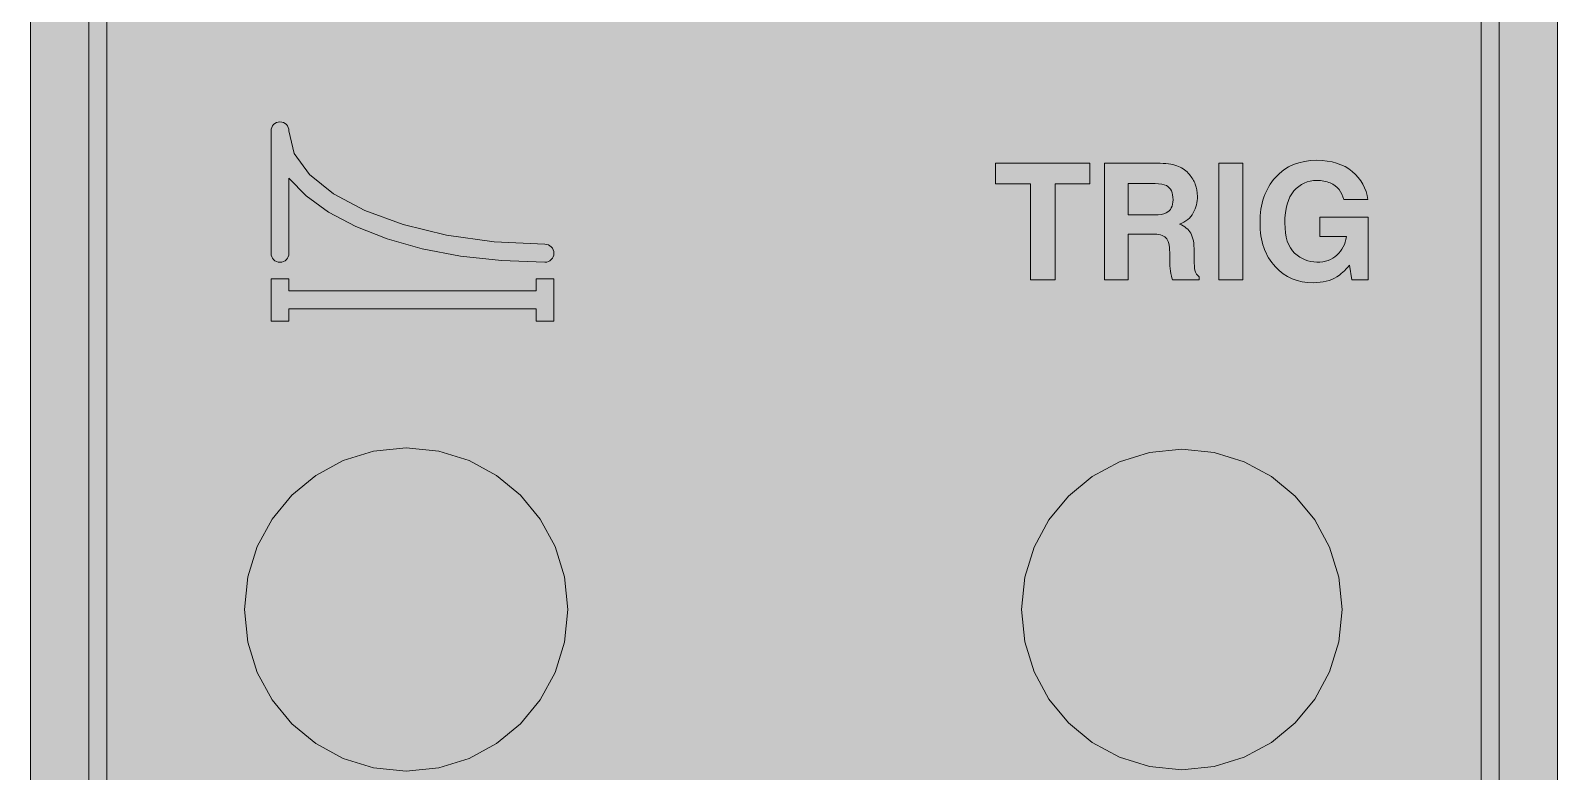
# Model space of a CAD drawing. Header units: millimetres. Extents: x 0 to 30, y -128 to 0.
# Drawn here: x 0 to 30, y -52.19 to -37.64 of the extents above; entities that cross this region are included whole.
import ezdxf

# ---------------------------------------------------------------- set-up
doc = ezdxf.new("R2010")
doc.units = ezdxf.units.MM
doc.header["$MEASUREMENT"] = 0
for name, color, linetype in [('Graphics', 7, 'Continuous'), ('Holes', 7, 'Continuous'), ('Panel', 7, 'Continuous')]:
    doc.layers.add(name, color=color, linetype=linetype)

# ---------------------------------------------------------------- blocks, each defined once
blk = doc.blocks.new('block 2')
at = {"layer": 'Graphics'}
h = blk.add_hatch(color=2, dxfattribs=at)
h.dxf.hatch_style = 2
h.paths.add_polyline_path([(10.107, -41.834), (9.108, -41.788), (8.171, -41.656), (7.318, -41.448), (6.57, -41.173), (5.95, -40.842), (5.48, -40.464), (5.182, -40.05), (5.078, -39.607), (5.074, -39.572), (5.064, -39.539), (5.047, -39.509), (5.026, -39.483), (5, -39.461), (4.97, -39.445), (4.937, -39.434), (4.901, -39.431), (4.866, -39.434), (4.832, -39.445), (4.803, -39.461), (4.776, -39.483), (4.755, -39.509), (4.739, -39.539), (4.728, -39.572), (4.725, -39.607), (4.725, -39.908), (4.725, -40.208), (4.725, -40.508), (4.725, -40.809), (4.725, -41.109), (4.725, -41.41), (4.725, -41.71), (4.725, -42.01), (4.728, -42.046), (4.739, -42.079), (4.755, -42.109), (4.776, -42.135), (4.803, -42.157), (4.832, -42.173), (4.866, -42.183), (4.901, -42.187), (4.937, -42.183), (4.97, -42.173), (5, -42.157), (5.026, -42.135), (5.047, -42.109), (5.064, -42.079), (5.074, -42.046), (5.078, -42.01), (5.078, -41.826), (5.078, -41.642), (5.078, -41.457), (5.078, -41.273), (5.078, -41.089), (5.078, -40.904), (5.078, -40.72), (5.078, -40.535), (5.417, -40.886), (5.857, -41.204), (6.39, -41.486), (7.004, -41.726), (7.693, -41.921), (8.445, -42.066), (9.253, -42.156), (10.107, -42.187), (10.143, -42.183), (10.176, -42.173), (10.206, -42.157), (10.232, -42.135), (10.253, -42.109), (10.27, -42.079), (10.28, -42.046), (10.283, -42.01), (10.28, -41.975), (10.27, -41.942), (10.253, -41.912), (10.232, -41.885), (10.206, -41.864), (10.176, -41.848), (10.143, -41.837)])
h = blk.add_hatch(color=2, dxfattribs=at)
h.dxf.hatch_style = 2
h.paths.add_polyline_path([(9.931, -42.751), (9.324, -42.751), (8.717, -42.751), (8.111, -42.751), (7.504, -42.751), (6.897, -42.751), (6.291, -42.751), (5.684, -42.751), (5.078, -42.751), (5.078, -42.721), (5.078, -42.691), (5.078, -42.661), (5.078, -42.631), (5.078, -42.601), (5.078, -42.571), (5.078, -42.541), (5.078, -42.511), (5.033, -42.511), (4.989, -42.511), (4.945, -42.511), (4.901, -42.511), (4.857, -42.511), (4.813, -42.511), (4.769, -42.511), (4.725, -42.511), (4.725, -42.615), (4.725, -42.719), (4.725, -42.824), (4.725, -42.928), (4.725, -43.032), (4.725, -43.136), (4.725, -43.24), (4.725, -43.345), (4.769, -43.345), (4.813, -43.345), (4.857, -43.345), (4.901, -43.345), (4.945, -43.345), (4.989, -43.345), (5.033, -43.345), (5.078, -43.345), (5.078, -43.315), (5.078, -43.285), (5.078, -43.254), (5.078, -43.224), (5.078, -43.194), (5.078, -43.164), (5.078, -43.134), (5.078, -43.104), (5.684, -43.104), (6.291, -43.104), (6.897, -43.104), (7.504, -43.104), (8.111, -43.104), (8.717, -43.104), (9.324, -43.104), (9.931, -43.104), (9.931, -43.134), (9.931, -43.164), (9.931, -43.194), (9.931, -43.224), (9.931, -43.254), (9.931, -43.285), (9.931, -43.315), (9.931, -43.345), (9.975, -43.345), (10.019, -43.345), (10.063, -43.345), (10.107, -43.345), (10.151, -43.345), (10.195, -43.345), (10.239, -43.345), (10.283, -43.345), (10.283, -43.24), (10.283, -43.136), (10.283, -43.032), (10.283, -42.928), (10.283, -42.824), (10.283, -42.719), (10.283, -42.615), (10.283, -42.511), (10.239, -42.511), (10.195, -42.511), (10.151, -42.511), (10.107, -42.511), (10.063, -42.511), (10.019, -42.511), (9.975, -42.511), (9.931, -42.511), (9.931, -42.541), (9.931, -42.571), (9.931, -42.601), (9.931, -42.631), (9.931, -42.661), (9.931, -42.691), (9.931, -42.721)])
at = {"layer": 'Graphics', "lineweight": 0}
for points in [[(10.107, -41.834), (9.108, -41.788), (8.171, -41.656), (7.318, -41.448), (6.57, -41.173), (5.95, -40.842), (5.48, -40.464), (5.182, -40.05), (5.078, -39.607), (5.074, -39.572), (5.064, -39.539), (5.047, -39.509), (5.026, -39.483), (5, -39.461), (4.97, -39.445), (4.937, -39.434), (4.901, -39.431), (4.866, -39.434), (4.832, -39.445), (4.803, -39.461), (4.776, -39.483), (4.755, -39.509), (4.739, -39.539), (4.728, -39.572), (4.725, -39.607), (4.725, -39.908), (4.725, -40.208), (4.725, -40.508), (4.725, -40.809), (4.725, -41.109), (4.725, -41.41), (4.725, -41.71), (4.725, -42.01), (4.728, -42.046), (4.739, -42.079), (4.755, -42.109), (4.776, -42.135), (4.803, -42.157), (4.832, -42.173), (4.866, -42.183), (4.901, -42.187), (4.937, -42.183), (4.97, -42.173), (5, -42.157), (5.026, -42.135), (5.047, -42.109), (5.064, -42.079), (5.074, -42.046), (5.078, -42.01), (5.078, -41.826), (5.078, -41.642), (5.078, -41.457), (5.078, -41.273), (5.078, -41.089), (5.078, -40.904), (5.078, -40.72), (5.078, -40.535), (5.417, -40.886), (5.857, -41.204), (6.39, -41.486), (7.004, -41.726), (7.693, -41.921), (8.445, -42.066), (9.253, -42.156), (10.107, -42.187), (10.143, -42.183), (10.176, -42.173), (10.206, -42.157), (10.232, -42.135), (10.253, -42.109), (10.27, -42.079), (10.28, -42.046), (10.283, -42.01), (10.28, -41.975), (10.27, -41.942), (10.253, -41.912), (10.232, -41.885), (10.206, -41.864), (10.176, -41.848), (10.143, -41.837), (10.107, -41.834), (10.107, -41.834)], [(9.931, -42.751), (9.324, -42.751), (8.717, -42.751), (8.111, -42.751), (7.504, -42.751), (6.897, -42.751), (6.291, -42.751), (5.684, -42.751), (5.078, -42.751), (5.078, -42.721), (5.078, -42.691), (5.078, -42.661), (5.078, -42.631), (5.078, -42.601), (5.078, -42.571), (5.078, -42.541), (5.078, -42.511), (5.033, -42.511), (4.989, -42.511), (4.945, -42.511), (4.901, -42.511), (4.857, -42.511), (4.813, -42.511), (4.769, -42.511), (4.725, -42.511), (4.725, -42.615), (4.725, -42.719), (4.725, -42.824), (4.725, -42.928), (4.725, -43.032), (4.725, -43.136), (4.725, -43.24), (4.725, -43.345), (4.769, -43.345), (4.813, -43.345), (4.857, -43.345), (4.901, -43.345), (4.945, -43.345), (4.989, -43.345), (5.033, -43.345), (5.078, -43.345), (5.078, -43.315), (5.078, -43.285), (5.078, -43.254), (5.078, -43.224), (5.078, -43.194), (5.078, -43.164), (5.078, -43.134), (5.078, -43.104), (5.684, -43.104), (6.291, -43.104), (6.897, -43.104), (7.504, -43.104), (8.111, -43.104), (8.717, -43.104), (9.324, -43.104), (9.931, -43.104), (9.931, -43.134), (9.931, -43.164), (9.931, -43.194), (9.931, -43.224), (9.931, -43.254), (9.931, -43.285), (9.931, -43.315), (9.931, -43.345), (9.975, -43.345), (10.019, -43.345), (10.063, -43.345), (10.107, -43.345), (10.151, -43.345), (10.195, -43.345), (10.239, -43.345), (10.283, -43.345), (10.283, -43.24), (10.283, -43.136), (10.283, -43.032), (10.283, -42.928), (10.283, -42.824), (10.283, -42.719), (10.283, -42.615), (10.283, -42.511), (10.239, -42.511), (10.195, -42.511), (10.151, -42.511), (10.107, -42.511), (10.063, -42.511), (10.019, -42.511), (9.975, -42.511), (9.931, -42.511), (9.931, -42.541), (9.931, -42.571), (9.931, -42.601), (9.931, -42.631), (9.931, -42.661), (9.931, -42.691), (9.931, -42.721), (9.931, -42.751), (9.931, -42.751)]]:
    blk.add_lwpolyline(points, dxfattribs=at)
blk = doc.blocks.new('block 8')
at = {"layer": 'Graphics'}
h = blk.add_hatch(color=2, dxfattribs=at)
h.dxf.hatch_style = 2
edge = h.paths.add_edge_path()
edge.add_spline(control_points=[(25.802, -40.958), (25.766, -40.802), (25.677, -40.693), (25.537, -40.631), (25.458, -40.597), (25.371, -40.58), (25.275, -40.58), (25.091, -40.58), (24.94, -40.649), (24.821, -40.788), (24.703, -40.927), (24.644, -41.136), (24.644, -41.414), (24.644, -41.695), (24.708, -41.893), (24.836, -42.01), (24.964, -42.126), (25.11, -42.185), (25.273, -42.185), (25.433, -42.185), (25.565, -42.139), (25.667, -42.047), (25.769, -41.955), (25.832, -41.834), (25.856, -41.685), (25.856, -41.685), (25.328, -41.685), (25.328, -41.685), (25.328, -41.685), (25.328, -41.304), (25.328, -41.304), (25.328, -41.304), (26.279, -41.304), (26.279, -41.304), (26.279, -41.304), (26.279, -42.53), (26.279, -42.53), (26.279, -42.53), (25.963, -42.53), (25.963, -42.53), (25.963, -42.53), (25.915, -42.245), (25.915, -42.245), (25.823, -42.353), (25.74, -42.429), (25.667, -42.473), (25.541, -42.551), (25.386, -42.589), (25.202, -42.589), (24.899, -42.589), (24.651, -42.484), (24.458, -42.275), (24.256, -42.064), (24.156, -41.776), (24.156, -41.41), (24.156, -41.04), (24.257, -40.744), (24.461, -40.521), (24.665, -40.298), (24.934, -40.186), (25.269, -40.186), (25.559, -40.186), (25.792, -40.26), (25.969, -40.407), (26.145, -40.555), (26.246, -40.738), (26.272, -40.958), (26.272, -40.958), (25.802, -40.958), (25.802, -40.958)], knot_values=[0, 0, 0, 0, 1, 1, 1, 2, 2, 2, 3, 3, 3, 4, 4, 4, 5, 5, 5, 6, 6, 6, 7, 7, 7, 8, 8, 8, 9, 9, 9, 10, 10, 10, 11, 11, 11, 12, 12, 12, 13, 13, 13, 14, 14, 14, 15, 15, 15, 16, 16, 16, 17, 17, 17, 18, 18, 18, 19, 19, 19, 20, 20, 20, 21, 21, 21, 22, 22, 22, 23, 23, 23, 23], degree=3, periodic=1)
h = blk.add_hatch(color=2, dxfattribs=at)
h.dxf.hatch_style = 2
h.paths.add_polyline_path([(20.812, -40.245), (20.812, -40.65), (20.128, -40.65), (20.128, -42.53), (19.647, -42.53), (19.647, -40.65), (18.961, -40.65), (18.961, -40.245)])
h = blk.add_hatch(color=2, dxfattribs=at)
h.dxf.hatch_style = 2
edge = h.paths.add_edge_path()
edge.add_spline(control_points=[(22.555, -40.304), (22.639, -40.34), (22.71, -40.393), (22.769, -40.464), (22.817, -40.522), (22.856, -40.586), (22.884, -40.656), (22.912, -40.726), (22.926, -40.806), (22.926, -40.896), (22.926, -41.005), (22.899, -41.112), (22.844, -41.216), (22.789, -41.321), (22.699, -41.395), (22.573, -41.439), (22.678, -41.481), (22.753, -41.542), (22.797, -41.619), (22.841, -41.698), (22.863, -41.817), (22.863, -41.977), (22.863, -41.977), (22.863, -42.13), (22.863, -42.13), (22.863, -42.235), (22.867, -42.305), (22.875, -42.343), (22.888, -42.402), (22.917, -42.445), (22.963, -42.473), (22.963, -42.473), (22.963, -42.53), (22.963, -42.53), (22.963, -42.53), (22.436, -42.53), (22.436, -42.53), (22.422, -42.48), (22.411, -42.439), (22.405, -42.408), (22.393, -42.344), (22.386, -42.278), (22.385, -42.211), (22.385, -42.211), (22.382, -41.999), (22.382, -41.999), (22.38, -41.853), (22.355, -41.756), (22.307, -41.707), (22.258, -41.658), (22.167, -41.634), (22.034, -41.634), (22.034, -41.634), (21.568, -41.634), (21.568, -41.634), (21.568, -41.634), (21.568, -42.53), (21.568, -42.53), (21.568, -42.53), (21.101, -42.53), (21.101, -42.53), (21.101, -42.53), (21.101, -40.245), (21.101, -40.245), (21.101, -40.245), (22.194, -40.245), (22.194, -40.245), (22.351, -40.248), (22.471, -40.268), (22.555, -40.304)], knot_values=[0, 0, 0, 0, 1, 1, 1, 2, 2, 2, 3, 3, 3, 4, 4, 4, 5, 5, 5, 6, 6, 6, 7, 7, 7, 8, 8, 8, 9, 9, 9, 10, 10, 10, 11, 11, 11, 12, 12, 12, 13, 13, 13, 14, 14, 14, 15, 15, 15, 16, 16, 16, 17, 17, 17, 18, 18, 18, 19, 19, 19, 20, 20, 20, 21, 21, 21, 22, 22, 22, 23, 23, 23, 23], degree=3, periodic=1)
edge = h.paths.add_edge_path()
edge.add_spline(control_points=[(21.568, -40.642), (21.568, -40.642), (21.568, -41.256), (21.568, -41.256), (21.568, -41.256), (22.082, -41.256), (22.082, -41.256), (22.184, -41.256), (22.261, -41.244), (22.312, -41.219), (22.402, -41.175), (22.447, -41.09), (22.447, -40.961), (22.447, -40.823), (22.403, -40.73), (22.316, -40.682), (22.267, -40.655), (22.193, -40.642), (22.095, -40.642), (22.095, -40.642), (21.568, -40.642), (21.568, -40.642)], knot_values=[0, 0, 0, 0, 1, 1, 1, 2, 2, 2, 3, 3, 3, 4, 4, 4, 5, 5, 5, 6, 6, 6, 7, 7, 7, 7], degree=3, periodic=1)
h = blk.add_hatch(color=2, dxfattribs=at)
h.dxf.hatch_style = 2
h.paths.add_polyline_path([(23.819, -42.53), (23.345, -42.53), (23.345, -40.245), (23.819, -40.245)])
at = {"layer": 'Graphics', "lineweight": 0}
for points in [[(20.812, -40.245), (20.812, -40.65), (20.128, -40.65), (20.128, -42.53), (19.647, -42.53), (19.647, -40.65), (18.961, -40.65), (18.961, -40.245), (20.812, -40.245)], [(23.819, -42.53), (23.345, -42.53), (23.345, -40.245), (23.819, -40.245), (23.819, -42.53)]]:
    blk.add_lwpolyline(points, dxfattribs=at)
for points, knots in [([(25.802, -40.958), (25.766, -40.802), (25.677, -40.693), (25.537, -40.631), (25.458, -40.597), (25.371, -40.58), (25.275, -40.58), (25.091, -40.58), (24.94, -40.649), (24.821, -40.788), (24.703, -40.927), (24.644, -41.136), (24.644, -41.414), (24.644, -41.695), (24.708, -41.893), (24.836, -42.01), (24.964, -42.126), (25.11, -42.185), (25.273, -42.185), (25.433, -42.185), (25.565, -42.139), (25.667, -42.047), (25.769, -41.955), (25.832, -41.834), (25.856, -41.685), (25.856, -41.685), (25.328, -41.685), (25.328, -41.685), (25.328, -41.685), (25.328, -41.304), (25.328, -41.304), (25.328, -41.304), (26.279, -41.304), (26.279, -41.304), (26.279, -41.304), (26.279, -42.53), (26.279, -42.53), (26.279, -42.53), (25.963, -42.53), (25.963, -42.53), (25.963, -42.53), (25.915, -42.245), (25.915, -42.245), (25.823, -42.353), (25.74, -42.429), (25.667, -42.473), (25.541, -42.551), (25.386, -42.589), (25.202, -42.589), (24.899, -42.589), (24.651, -42.484), (24.458, -42.275), (24.256, -42.064), (24.156, -41.776), (24.156, -41.41), (24.156, -41.04), (24.257, -40.744), (24.461, -40.521), (24.665, -40.298), (24.934, -40.186), (25.269, -40.186), (25.559, -40.186), (25.792, -40.26), (25.969, -40.407), (26.145, -40.555), (26.246, -40.738), (26.272, -40.958), (26.272, -40.958), (25.802, -40.958), (25.802, -40.958)], [0, 0, 0, 0, 1, 1, 1, 2, 2, 2, 3, 3, 3, 4, 4, 4, 5, 5, 5, 6, 6, 6, 7, 7, 7, 8, 8, 8, 9, 9, 9, 10, 10, 10, 11, 11, 11, 12, 12, 12, 13, 13, 13, 14, 14, 14, 15, 15, 15, 16, 16, 16, 17, 17, 17, 18, 18, 18, 19, 19, 19, 20, 20, 20, 21, 21, 21, 22, 22, 22, 23, 23, 23, 23]), ([(22.555, -40.304), (22.639, -40.34), (22.71, -40.393), (22.769, -40.464), (22.817, -40.522), (22.856, -40.586), (22.884, -40.656), (22.912, -40.726), (22.926, -40.806), (22.926, -40.896), (22.926, -41.005), (22.899, -41.112), (22.844, -41.216), (22.789, -41.321), (22.699, -41.395), (22.573, -41.439), (22.678, -41.481), (22.753, -41.542), (22.797, -41.619), (22.841, -41.698), (22.863, -41.817), (22.863, -41.977), (22.863, -41.977), (22.863, -42.13), (22.863, -42.13), (22.863, -42.235), (22.867, -42.305), (22.875, -42.343), (22.888, -42.402), (22.917, -42.445), (22.963, -42.473), (22.963, -42.473), (22.963, -42.53), (22.963, -42.53), (22.963, -42.53), (22.436, -42.53), (22.436, -42.53), (22.422, -42.48), (22.411, -42.439), (22.405, -42.408), (22.393, -42.344), (22.386, -42.278), (22.385, -42.211), (22.385, -42.211), (22.382, -41.999), (22.382, -41.999), (22.38, -41.853), (22.355, -41.756), (22.307, -41.707), (22.258, -41.658), (22.167, -41.634), (22.034, -41.634), (22.034, -41.634), (21.568, -41.634), (21.568, -41.634), (21.568, -41.634), (21.568, -42.53), (21.568, -42.53), (21.568, -42.53), (21.101, -42.53), (21.101, -42.53), (21.101, -42.53), (21.101, -40.245), (21.101, -40.245), (21.101, -40.245), (22.194, -40.245), (22.194, -40.245), (22.351, -40.248), (22.471, -40.268), (22.555, -40.304)], [0, 0, 0, 0, 1, 1, 1, 2, 2, 2, 3, 3, 3, 4, 4, 4, 5, 5, 5, 6, 6, 6, 7, 7, 7, 8, 8, 8, 9, 9, 9, 10, 10, 10, 11, 11, 11, 12, 12, 12, 13, 13, 13, 14, 14, 14, 15, 15, 15, 16, 16, 16, 17, 17, 17, 18, 18, 18, 19, 19, 19, 20, 20, 20, 21, 21, 21, 22, 22, 22, 23, 23, 23, 23]), ([(21.568, -40.642), (21.568, -40.642), (21.568, -41.256), (21.568, -41.256), (21.568, -41.256), (22.082, -41.256), (22.082, -41.256), (22.184, -41.256), (22.261, -41.244), (22.312, -41.219), (22.402, -41.175), (22.447, -41.09), (22.447, -40.961), (22.447, -40.823), (22.403, -40.73), (22.316, -40.682), (22.267, -40.655), (22.193, -40.642), (22.095, -40.642), (22.095, -40.642), (21.568, -40.642), (21.568, -40.642)], [0, 0, 0, 0, 1, 1, 1, 2, 2, 2, 3, 3, 3, 4, 4, 4, 5, 5, 5, 6, 6, 6, 7, 7, 7, 7])]:
    blk.add_open_spline(points, degree=3, knots=knots, dxfattribs=at)

msp = doc.modelspace()

# ---------------------------------------------------------------- hatches: boundary and pattern name
at = {"layer": 'Graphics'}
h = msp.add_hatch(color=2, dxfattribs=at)
h.dxf.hatch_style = 2
h.paths.add_polyline_path([(16.491, -1.187), (15.902, -1.776), (15.312, -2.366), (14.723, -2.955), (14.134, -3.544), (13.544, -4.134), (12.955, -4.723), (12.366, -5.312), (11.776, -5.902), (10.448, -5.902), (9.119, -5.902), (7.79, -5.902), (6.462, -5.902), (5.133, -5.902), (3.805, -5.902), (2.476, -5.902), (1.147, -5.902), (1.147, -20.486), (1.147, -35.07), (1.147, -49.654), (1.147, -64.238), (1.147, -78.822), (1.147, -93.406), (1.147, -107.991), (1.147, -122.575), (4.611, -122.575), (8.074, -122.575), (11.538, -122.575), (15.001, -122.575), (18.464, -122.575), (21.928, -122.575), (25.391, -122.575), (28.855, -122.575), (28.855, -107.401), (28.855, -92.228), (28.855, -77.054), (28.855, -61.881), (28.855, -46.708), (28.855, -31.534), (28.855, -16.361), (28.855, -1.187), (27.309, -1.187), (25.764, -1.187), (24.218, -1.187), (22.673, -1.187), (21.127, -1.187), (19.582, -1.187), (18.036, -1.187)])
h.paths.add_polyline_path([(28.502, -122.222), (25.127, -122.222), (21.751, -122.222), (18.376, -122.222), (15.001, -122.222), (11.626, -122.222), (8.25, -122.222), (4.875, -122.222), (1.5, -122.222), (1.5, -107.726), (1.5, -93.23), (1.5, -78.734), (1.5, -64.238), (1.5, -49.742), (1.5, -35.246), (1.5, -20.75), (1.5, -6.254), (2.803, -6.254), (4.106, -6.254), (5.408, -6.254), (6.711, -6.254), (8.014, -6.254), (9.317, -6.254), (10.62, -6.254), (11.922, -6.254), (12.512, -5.665), (13.101, -5.076), (13.69, -4.486), (14.28, -3.897), (14.869, -3.308), (15.458, -2.719), (16.048, -2.129), (16.637, -1.54), (18.12, -1.54), (19.603, -1.54), (21.086, -1.54), (22.569, -1.54), (24.053, -1.54), (25.536, -1.54), (27.019, -1.54), (28.502, -1.54), (28.502, -16.625), (28.502, -31.71), (28.502, -46.796), (28.502, -61.881), (28.502, -76.966), (28.502, -92.051), (28.502, -107.137)])
at = {"layer": 'Panel'}
h = msp.add_hatch(color=7, dxfattribs=at)
h.dxf.hatch_style = 2
h.paths.add_polyline_path([(0, 0), (0, -128.5), (30, -128.5), (30, 0)])
edge = h.paths.add_edge_path()
edge.add_spline(control_points=[(8.9, -127.1), (8.9, -127.1), (6.1, -127.1), (6.1, -127.1), (5.217, -127.1), (4.5, -126.384), (4.5, -125.5), (4.5, -124.616), (5.217, -123.9), (6.1, -123.9), (6.1, -123.9), (8.9, -123.9), (8.9, -123.9), (9.784, -123.9), (10.5, -124.616), (10.5, -125.5), (10.5, -126.384), (9.784, -127.1), (8.9, -127.1)], knot_values=[0, 0, 0, 0, 1, 1, 1, 2, 2, 2, 3, 3, 3, 4, 4, 4, 5, 5, 5, 6, 6, 6, 6], degree=3, periodic=1)
edge = h.paths.add_edge_path()
edge.add_spline(control_points=[(8.9, -4.6), (8.9, -4.6), (6.1, -4.6), (6.1, -4.6), (5.217, -4.6), (4.5, -3.883), (4.5, -3), (4.5, -2.116), (5.217, -1.4), (6.1, -1.4), (6.1, -1.4), (8.9, -1.4), (8.9, -1.4), (9.784, -1.4), (10.5, -2.116), (10.5, -3), (10.5, -3.883), (9.784, -4.6), (8.9, -4.6)], knot_values=[0, 0, 0, 0, 1, 1, 1, 2, 2, 2, 3, 3, 3, 4, 4, 4, 5, 5, 5, 6, 6, 6, 6], degree=3, periodic=1)

# ---------------------------------------------------------------- linework, layer by layer
at = {"layer": 'Graphics', "lineweight": 0}
for points in [[(16.491, -1.187), (15.902, -1.776), (15.312, -2.366), (14.723, -2.955), (14.134, -3.544), (13.544, -4.134), (12.955, -4.723), (12.366, -5.312), (11.776, -5.902), (10.448, -5.902), (9.119, -5.902), (7.79, -5.902), (6.462, -5.902), (5.133, -5.902), (3.805, -5.902), (2.476, -5.902), (1.147, -5.902), (1.147, -20.486), (1.147, -35.07), (1.147, -49.654), (1.147, -64.238), (1.147, -78.822)], [(28.855, -77.054), (28.855, -61.881), (28.855, -46.708), (28.855, -31.534), (28.855, -16.361), (28.855, -1.187), (27.309, -1.187), (25.764, -1.187), (24.218, -1.187), (22.673, -1.187), (21.127, -1.187), (19.582, -1.187), (18.036, -1.187), (16.491, -1.187), (16.491, -1.187)], [(28.502, -31.71), (28.502, -46.796), (28.502, -61.881), (28.502, -76.966)], [(1.5, -78.734), (1.5, -64.238), (1.5, -49.742), (1.5, -35.246)]]:
    msp.add_lwpolyline(points, dxfattribs=at)
at = {"layer": 'Holes', "color": 1, "lineweight": 9}
for points in [[(10.555, -49.008), (10.49, -49.648), (10.305, -50.244), (10.013, -50.783), (9.625, -51.253), (9.155, -51.641), (8.616, -51.933), (8.02, -52.118), (7.38, -52.183), (6.74, -52.118), (6.144, -51.933), (5.605, -51.641), (5.135, -51.253), (4.747, -50.783), (4.454, -50.244), (4.269, -49.648), (4.205, -49.008), (4.269, -48.368), (4.454, -47.772), (4.747, -47.233), (5.135, -46.763), (5.605, -46.375), (6.144, -46.082), (6.74, -45.897), (7.38, -45.833), (8.02, -45.897), (8.616, -46.082), (9.155, -46.375), (9.625, -46.763), (10.013, -47.233), (10.305, -47.772), (10.49, -48.368), (10.555, -49.008), (10.555, -49.008)], [(25.77, -49.008), (25.706, -49.643), (25.522, -50.234), (25.232, -50.769), (24.847, -51.235), (24.381, -51.62), (23.846, -51.91), (23.255, -52.094), (22.62, -52.158), (21.985, -52.094), (21.394, -51.91), (20.859, -51.62), (20.393, -51.235), (20.008, -50.769), (19.718, -50.234), (19.534, -49.643), (19.47, -49.008), (19.534, -48.373), (19.718, -47.782), (20.008, -47.247), (20.393, -46.78), (20.859, -46.396), (21.394, -46.105), (21.985, -45.922), (22.62, -45.858), (23.255, -45.922), (23.846, -46.105), (24.381, -46.396), (24.847, -46.78), (25.232, -47.247), (25.522, -47.782), (25.706, -48.373), (25.77, -49.008), (25.77, -49.008)]]:
    msp.add_lwpolyline(points, dxfattribs=at)
at = {"layer": 'Panel', "lineweight": 0}
msp.add_lwpolyline([(0, 0), (0, -128.5), (30, -128.5), (30, 0), (0, 0)], dxfattribs=at)

# ---------------------------------------------------------------- block references
at = {"layer": 'Graphics'}
for name in ['block 2', 'block 8']:
    msp.add_blockref(name, (0, 0), dxfattribs=at)

doc.saveas('drawing.dxf')
